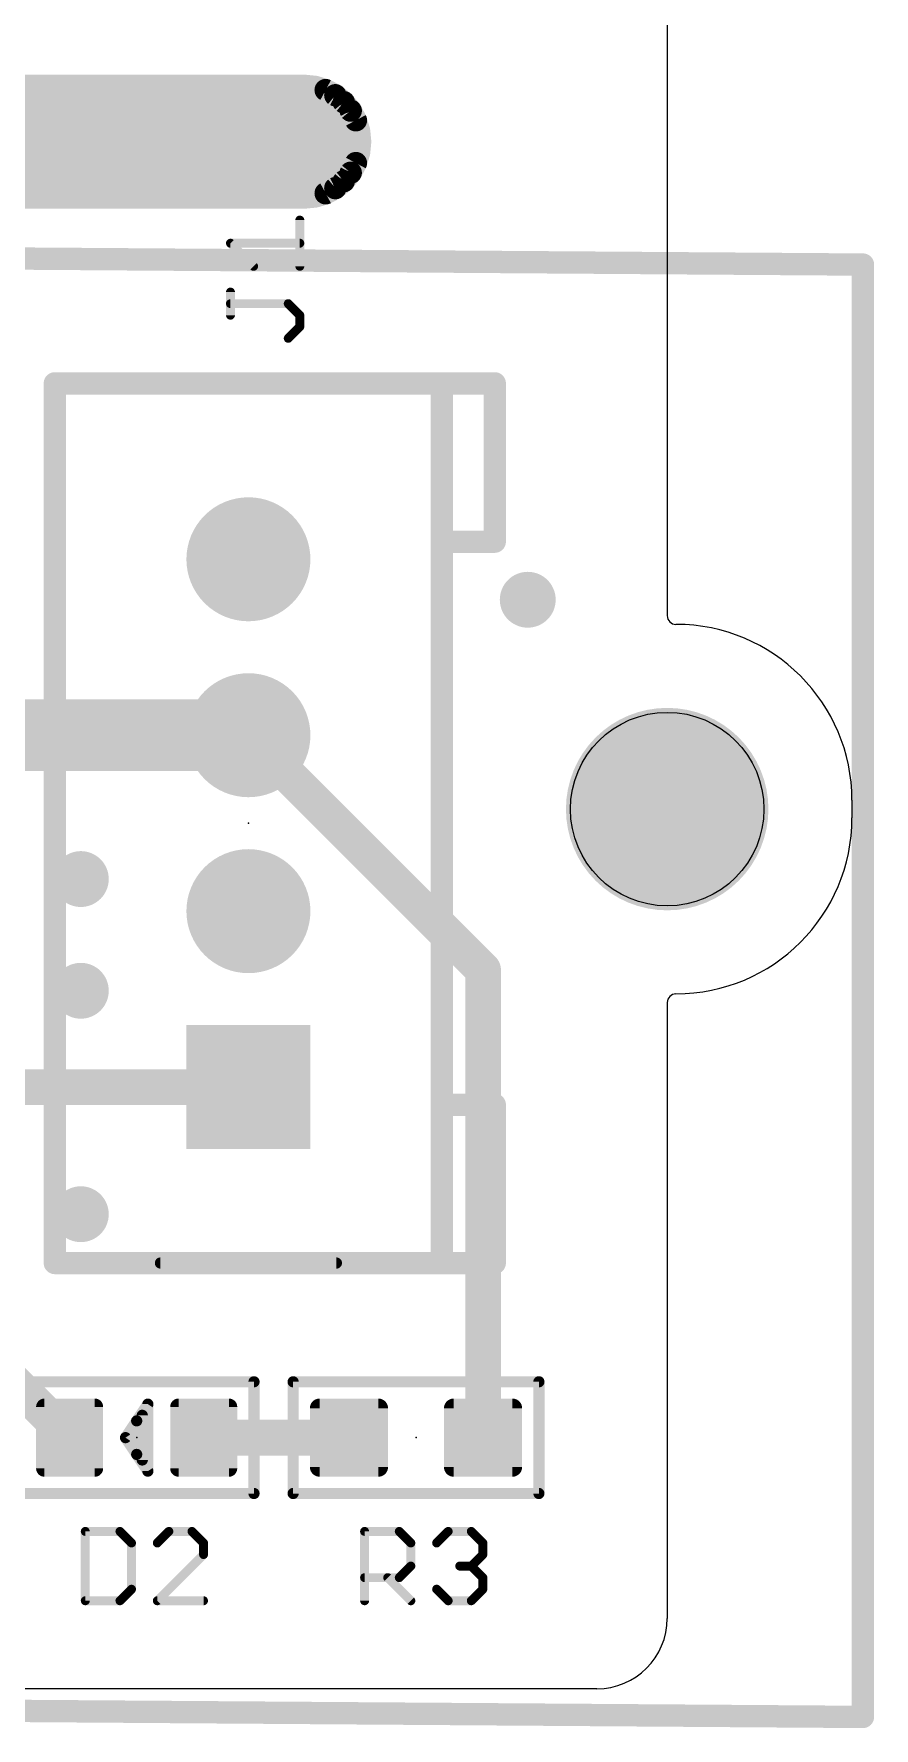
# Model space of a CAD drawing. Extents: x -22.1 to 22.4, y -22.1 to 22.1.
# Drawn here: x 12.8 to 22.35, y -20.45 to -1.19 of the extents above; entities that cross this region are included whole.
import ezdxf

# ---------------------------------------------------------------- set-up
doc = ezdxf.new("R2010")
doc.units = 0
for name, color, linetype in [('1', 12, 'CONTINUOUS'), ('16', 132, 'CONTINUOUS'), ('17', 122, 'CONTINUOUS'), ('18', 122, 'CONTINUOUS'), ('20', 40, 'CONTINUOUS'), ('21', 251, 'CONTINUOUS'), ('23', 53, 'CONTINUOUS'), ('25', 251, 'CONTINUOUS'), ('30', 140, 'CONTINUOUS'), ('46', 140, 'CONTINUOUS')]:
    doc.layers.add(name, color=color, linetype=linetype)

# ---------------------------------------------------------------- blocks, each defined once
blk = doc.blocks.new('RECT121920X142240R25')
at = {"const_width": 0.0953}
blk.add_lwpolyline([(0.3334, -0.3493), (0.3334, 0.3493, 0.4142), (0.2858, 0.3969), (-0.2858, 0.3969, 0.4142), (-0.3334, 0.3493), (-0.3334, -0.3493, 0.4142), (-0.2858, -0.3969), (0.2858, -0.3969, 0.4142)], format="xyb", close=True, dxfattribs=at)
blk.add_solid([(-0.3096, -0.3731), (0.3096, -0.3731), (-0.3096, 0.3731), (0.3096, 0.3731)])
blk = doc.blocks.new('SQUAREP')
blk.add_solid([(-0.5, -0.5), (0.5, -0.5), (-0.5, 0.5), (0.5, 0.5)])
blk = doc.blocks.new('ROUNDP')
at = {"const_width": 0.5}
blk.add_lwpolyline([(0, -0.25, 1), (0, 0.25, 1), (0, -0.25)], format="xyb", dxfattribs=at)
blk = doc.blocks.new('RECT142240X142240R25')
at = {"const_width": 0.1111}
blk.add_lwpolyline([(0.3889, -0.3334), (0.3889, 0.3334, 0.4142), (0.3334, 0.3889), (-0.3334, 0.3889, 0.4142), (-0.3889, 0.3334), (-0.3889, -0.3334, 0.4142), (-0.3334, -0.3889), (0.3334, -0.3889, 0.4142)], format="xyb", close=True, dxfattribs=at)
blk.add_solid([(-0.3588, -0.3588), (0.3588, -0.3588), (-0.3588, 0.3588), (0.3588, 0.3588)])
blk = doc.blocks.new('ROUNDV')
at = {"const_width": 0.5}
blk.add_lwpolyline([(0, -0.25, 1), (0, 0.25, 1), (0, -0.25)], format="xyb", dxfattribs=at)

msp = doc.modelspace()

# ---------------------------------------------------------------- linework, layer by layer
at = {"layer": '1'}
for points, const_width in [([(22.225, -3.81), (4.445, -3.683)], 0.254), ([(22.225, -20.32), (22.225, -3.81)], 0.254), ([(15.24, -9.16), (11.319, -9.16)], 0.8128), ([(17.907, -11.827), (15.24, -9.16)], 0.4064), ([(17.907, -17.145), (17.907, -11.827)], 0.4064), ([(15.24, -13.16), (10.747, -13.16)], 0.4064), ([(10.668, -14.605), (13.208, -17.145)], 0.4064), ([(16.383, -17.145), (14.732, -17.145)], 0.4064), ([(4.445, -20.193), (22.225, -20.32)], 0.254)]:
    msp.add_lwpolyline(points, dxfattribs=dict(at, const_width=const_width))
for points, const_width in [([(22.2885, -3.81, 1), (22.1615, -3.81)], 0.127), ([(22.2245, -3.8735, 1), (22.2255, -3.7465)], 0.127), ([(15.24, -9.3632, 1), (15.24, -8.9568)], 0.4064), ([(15.3118, -9.0882, 1), (15.1682, -9.2318)], 0.2032), ([(18.0086, -11.827, 1), (17.8054, -11.827)], 0.2032), ([(17.8352, -11.8988, 1), (17.9788, -11.7552)], 0.2032), ([(15.24, -13.2616, 1), (15.24, -13.0584)], 0.2032), ([(14.732, -17.0434, 1), (14.732, -17.2466)], 0.2032), ([(16.383, -17.2466, 1), (16.383, -17.0434)], 0.2032), ([(13.1362, -17.2168, 1), (13.2798, -17.0732)], 0.2032), ([(17.8054, -17.145, 1), (18.0086, -17.145)], 0.2032), ([(22.2245, -20.3835, 1), (22.2255, -20.2565)], 0.127), ([(22.1615, -20.32, 1), (22.2885, -20.32)], 0.127)]:
    msp.add_lwpolyline(points, format="xyb", dxfattribs=dict(at, const_width=const_width))
at = {"layer": '16', "const_width": 0.254}
for points in [[(22.225, -3.81), (4.445, -3.683)], [(22.225, -20.32), (22.225, -3.81)], [(4.445, -20.193), (22.225, -20.32)]]:
    msp.add_lwpolyline(points, dxfattribs=at)
at = {"layer": '16', "const_width": 0.127}
for points in [[(22.2885, -3.81, 1), (22.1615, -3.81)], [(22.2245, -3.8735, 1), (22.2255, -3.7465)], [(22.2245, -20.3835, 1), (22.2255, -20.2565)], [(22.1615, -20.32, 1), (22.2885, -20.32)]]:
    msp.add_lwpolyline(points, format="xyb", dxfattribs=at)
at = {"layer": '20'}
for p, q in [((20, 7.8), (20, -7.8)), ((22.1, -9.9), (22.1, -10.1)), ((20, -12.2), (20, -19.2)), ((19.2, -20), (12.2, -20))]:
    msp.add_line(p, q, dxfattribs=at)
msp.add_circle((20, -10), 1.1, dxfattribs=at)
for centre, radius, start, end in [((20.1, -7.8), 0.1, 180, 270), ((20.1, -9.9), 2, 0, 90), ((20.1, -10.1), 2, 270, 0), ((20.1, -12.2), 0.1, 90, 180), ((19.2, -19.2), 0.8, 270, 0)]:
    msp.add_arc(centre, radius, start, end, dxfattribs=at)
at = {"layer": '21'}
for points, const_width in [([(17.44, -5.16), (13.04, -5.16)], 0.254), ([(13.04, -15.16), (13.04, -5.16)], 0.254), ([(13.74, -5.16), (16.74, -5.16)], 0.254), ([(17.44, -6.96), (17.44, -5.16)], 0.254), ([(18.04, -5.16), (17.44, -5.16)], 0.254), ([(18.04, -6.96), (18.04, -5.16)], 0.254), ([(17.44, -13.36), (17.44, -6.96)], 0.254), ([(17.44, -6.96), (18.04, -6.96)], 0.254), ([(17.44, -15.16), (17.44, -13.36)], 0.254), ([(18.04, -13.36), (17.44, -13.36)], 0.254), ([(18.04, -15.16), (18.04, -13.36)], 0.254), ([(13.04, -15.16), (17.44, -15.16)], 0.254), ([(14.24, -15.16), (16.24, -15.16)], 0.127), ([(17.44, -15.16), (18.04, -15.16)], 0.254), ([(12.6365, -16.51), (15.3035, -16.51)], 0.127), ([(15.3035, -16.51), (15.3035, -17.78)], 0.127), ([(15.748, -17.78), (15.748, -16.51)], 0.127), ([(15.748, -16.51), (18.542, -16.51)], 0.127), ([(18.542, -16.51), (18.542, -17.78)], 0.127), ([(14.097, -16.764), (13.97, -16.9545)], 0.127), ([(14.097, -17.526), (14.097, -16.764)], 0.127), ([(13.97, -16.9545), (13.843, -17.145)], 0.127), ([(13.97, -17.3355), (13.97, -16.9545)], 0.127), ([(14.0335, -17.399), (14.0335, -16.891)], 0.127), ([(13.843, -17.145), (13.97, -17.3355)], 0.127), ([(13.97, -17.3355), (14.097, -17.526)], 0.127), ([(15.3035, -17.78), (12.6365, -17.78)], 0.127), ([(18.542, -17.78), (15.748, -17.78)], 0.127)]:
    msp.add_lwpolyline(points, dxfattribs=dict(at, const_width=const_width))
for points, const_width in [([(13.04, -5.0965, 1), (13.04, -5.2235)], 0.127), ([(13.1035, -5.16, 1), (12.9765, -5.16)], 0.127), ([(13.74, -5.0965, 1), (13.74, -5.2235)], 0.127), ([(16.74, -5.2235, 1), (16.74, -5.0965)], 0.127), ([(17.5035, -5.16, 1), (17.3765, -5.16)], 0.127), ([(17.44, -5.0965, 1), (17.44, -5.2235)], 0.127), ([(17.44, -5.2235, 1), (17.44, -5.0965)], 0.127), ([(18.1035, -5.16, 1), (17.9765, -5.16)], 0.127), ([(18.04, -5.2235, 1), (18.04, -5.0965)], 0.127), ([(17.5035, -6.96, 1), (17.3765, -6.96)], 0.127), ([(17.44, -6.8965, 1), (17.44, -7.0235)], 0.127), ([(17.3765, -6.96, 1), (17.5035, -6.96)], 0.127), ([(17.9765, -6.96, 1), (18.1035, -6.96)], 0.127), ([(18.04, -7.0235, 1), (18.04, -6.8965)], 0.127), ([(17.5035, -13.36, 1), (17.3765, -13.36)], 0.127), ([(17.44, -13.2965, 1), (17.44, -13.4235)], 0.127), ([(18.1035, -13.36, 1), (17.9765, -13.36)], 0.127), ([(18.04, -13.4235, 1), (18.04, -13.2965)], 0.127), ([(17.3765, -13.36, 1), (17.5035, -13.36)], 0.127), ([(13.04, -15.0965, 1), (13.04, -15.2235)], 0.127), ([(12.9765, -15.16, 1), (13.1035, -15.16)], 0.127), ([(14.24, -15.1282, 1), (14.24, -15.1918)], 0.0635), ([(16.24, -15.1918, 1), (16.24, -15.1282)], 0.0635), ([(17.44, -15.0965, 1), (17.44, -15.2235)], 0.127), ([(17.3765, -15.16, 1), (17.5035, -15.16)], 0.127), ([(17.44, -15.2235, 1), (17.44, -15.0965)], 0.127), ([(17.9765, -15.16, 1), (18.1035, -15.16)], 0.127), ([(18.04, -15.2235, 1), (18.04, -15.0965)], 0.127), ([(15.3353, -16.51, 1), (15.2718, -16.51)], 0.0635), ([(15.3035, -16.5418, 1), (15.3035, -16.4783)], 0.0635), ([(15.7798, -16.51, 1), (15.7163, -16.51)], 0.0635), ([(15.748, -16.4783, 1), (15.748, -16.5418)], 0.0635), ([(18.5738, -16.51, 1), (18.5103, -16.51)], 0.0635), ([(18.542, -16.5418, 1), (18.542, -16.4783)], 0.0635), ([(14.1288, -16.764, 1), (14.0653, -16.764)], 0.0635), ([(14.1234, -16.7816, 1), (14.0706, -16.7464)], 0.0635), ([(13.9436, -16.9369, 1), (13.9964, -16.9721)], 0.0635), ([(14.0018, -16.9545, 1), (13.9383, -16.9545)], 0.0635), ([(13.9964, -16.9721, 1), (13.9436, -16.9369)], 0.0635), ([(14.0653, -16.891, 1), (14.0017, -16.891)], 0.0635), ([(13.8694, -17.1274, 1), (13.8166, -17.1626)], 0.0635), ([(13.8166, -17.1274, 1), (13.8694, -17.1626)], 0.0635), ([(13.9964, -17.3179, 1), (13.9436, -17.3531)], 0.0635), ([(13.9383, -17.3355, 1), (14.0018, -17.3355)], 0.0635), ([(13.9436, -17.3531, 1), (13.9964, -17.3179)], 0.0635), ([(14.0017, -17.399, 1), (14.0653, -17.399)], 0.0635), ([(14.0653, -17.526, 1), (14.1288, -17.526)], 0.0635), ([(14.0706, -17.5436, 1), (14.1234, -17.5084)], 0.0635), ([(15.3035, -17.8117, 1), (15.3035, -17.7483)], 0.0635), ([(15.748, -17.7483, 1), (15.748, -17.8117)], 0.0635), ([(18.542, -17.8117, 1), (18.542, -17.7483)], 0.0635), ([(15.2718, -17.78, 1), (15.3353, -17.78)], 0.0635), ([(15.7163, -17.78, 1), (15.7798, -17.78)], 0.0635), ([(18.5103, -17.78, 1), (18.5738, -17.78)], 0.0635)]:
    msp.add_lwpolyline(points, format="xyb", dxfattribs=dict(at, const_width=const_width))
at = {"layer": '23'}
for p in [(15.24, -10.16), (13.97, -17.145), (17.145, -17.145)]:
    msp.add_point(p, dxfattribs=at)
at = {"layer": '25', "const_width": 0.1016}
for points in [[(15.8242, -3.8296), (15.8242, -3.3042)], [(15.2988, -3.8296), (15.0361, -3.5669)], [(15.0361, -3.5669), (15.8242, -3.5669)], [(15.0361, -4.3855), (15.0361, -4.1228)], [(15.6929, -4.2542), (15.0361, -4.2542)], [(15.8242, -4.3855), (15.6929, -4.2542)], [(15.8242, -4.5169), (15.8242, -4.3855)], [(15.6929, -4.6482), (15.8242, -4.5169)], [(13.3858, -18.2111), (13.3858, -18.9992)], [(13.7798, -18.2111), (13.3858, -18.2111)], [(13.9112, -18.3425), (13.7798, -18.2111)], [(13.9112, -18.8679), (13.9112, -18.3425)], [(14.3357, -18.2111), (14.2044, -18.3425)], [(14.5984, -18.2111), (14.3357, -18.2111)], [(14.7298, -18.3425), (14.5984, -18.2111)], [(14.7298, -18.4738), (14.7298, -18.3425)], [(16.5608, -18.9992), (16.5608, -18.2111)], [(16.5608, -18.2111), (16.9548, -18.2111)], [(16.9548, -18.2111), (17.0862, -18.3425)], [(17.0862, -18.3425), (17.0862, -18.6052)], [(17.3794, -18.3425), (17.5107, -18.2111)], [(17.5107, -18.2111), (17.7734, -18.2111)], [(17.7734, -18.2111), (17.9048, -18.3425)], [(17.9048, -18.3425), (17.9048, -18.4738)], [(14.2044, -18.9992), (14.7298, -18.4738)], [(17.9048, -18.4738), (17.7734, -18.6052)], [(17.0862, -18.6052), (16.9548, -18.7365)], [(17.7734, -18.6052), (17.6421, -18.6052)], [(17.7734, -18.6052), (17.9048, -18.7365)], [(13.7798, -18.9992), (13.9112, -18.8679)], [(16.9548, -18.7365), (16.5608, -18.7365)], [(16.8235, -18.7365), (17.0862, -18.9992)], [(17.5107, -18.9992), (17.3794, -18.8679)], [(17.9048, -18.8679), (17.7734, -18.9992)], [(17.9048, -18.7365), (17.9048, -18.8679)], [(13.3858, -18.9992), (13.7798, -18.9992)], [(14.7298, -18.9992), (14.2044, -18.9992)], [(17.7734, -18.9992), (17.5107, -18.9992)]]:
    msp.add_lwpolyline(points, dxfattribs=at)
at = {"layer": '25', "const_width": 0.0508}
for points in [[(15.8496, -3.3042, 1), (15.7988, -3.3042)], [(15.0361, -3.5415, 1), (15.0361, -3.5923)], [(15.0541, -3.549, 1), (15.0182, -3.5849)], [(15.8242, -3.5923, 1), (15.8242, -3.5415)], [(15.2809, -3.8476, 1), (15.3168, -3.8117)], [(15.7988, -3.8296, 1), (15.8496, -3.8296)], [(15.0615, -4.1228, 1), (15.0107, -4.1228)], [(15.0361, -4.2288, 1), (15.0361, -4.2796)], [(15.7108, -4.2362, 1), (15.6749, -4.2721)], [(15.6929, -4.2796, 1), (15.6929, -4.2288)], [(15.0107, -4.3855, 1), (15.0615, -4.3855)], [(15.8496, -4.3855, 1), (15.7988, -4.3855)], [(15.8062, -4.4035, 1), (15.8422, -4.3675)], [(15.6749, -4.6302, 1), (15.7108, -4.6662)], [(15.7988, -4.5169, 1), (15.8496, -4.5169)], [(15.8422, -4.5348, 1), (15.8062, -4.4989)], [(13.4112, -18.2111, 1), (13.3604, -18.2111)], [(13.3858, -18.1857, 1), (13.3858, -18.2365)], [(13.7978, -18.1932, 1), (13.7619, -18.2291)], [(13.7798, -18.2365, 1), (13.7798, -18.1857)], [(13.9366, -18.3425, 1), (13.8858, -18.3425)], [(14.3357, -18.1857, 1), (14.3357, -18.2365)], [(14.3537, -18.2291, 1), (14.3178, -18.1932)], [(14.6164, -18.1932, 1), (14.5805, -18.2291)], [(14.5984, -18.2365, 1), (14.5984, -18.1857)], [(14.7552, -18.3425, 1), (14.7044, -18.3425)], [(16.5862, -18.2111, 1), (16.5354, -18.2111)], [(16.5608, -18.1857, 1), (16.5608, -18.2365)], [(16.9728, -18.1932, 1), (16.9369, -18.2291)], [(16.9548, -18.2365, 1), (16.9548, -18.1857)], [(17.1116, -18.3425, 1), (17.0608, -18.3425)], [(17.5107, -18.1857, 1), (17.5107, -18.2365)], [(17.5287, -18.2291, 1), (17.4928, -18.1932)], [(17.7914, -18.1932, 1), (17.7555, -18.2291)], [(17.7734, -18.2365, 1), (17.7734, -18.1857)], [(17.9302, -18.3425, 1), (17.8794, -18.3425)], [(13.8932, -18.3604, 1), (13.9291, -18.3245)], [(14.1864, -18.3245, 1), (14.2223, -18.3604)], [(14.7044, -18.4738, 1), (14.7552, -18.4738)], [(14.7118, -18.3604, 1), (14.7477, -18.3245)], [(14.7477, -18.4918, 1), (14.7118, -18.4559)], [(17.0682, -18.3604, 1), (17.1041, -18.3245)], [(17.3614, -18.3245, 1), (17.3973, -18.3604)], [(17.8794, -18.4738, 1), (17.9302, -18.4738)], [(17.8868, -18.3604, 1), (17.9227, -18.3245)], [(17.9227, -18.4918, 1), (17.8868, -18.4559)], [(17.0608, -18.6052, 1), (17.1116, -18.6052)], [(17.1041, -18.6231, 1), (17.0682, -18.5872)], [(17.6421, -18.5798, 1), (17.6421, -18.6306)], [(17.7914, -18.5872, 1), (17.7555, -18.6231)], [(17.7555, -18.5872, 1), (17.7914, -18.6231)], [(17.7734, -18.6306, 1), (17.7734, -18.5798)], [(13.8858, -18.8679, 1), (13.9366, -18.8679)], [(13.9291, -18.8858, 1), (13.8932, -18.8499)], [(16.5608, -18.7111, 1), (16.5608, -18.7619)], [(16.8415, -18.7185, 1), (16.8055, -18.7545)], [(16.9369, -18.7185, 1), (16.9728, -18.7545)], [(16.9548, -18.7619, 1), (16.9548, -18.7111)], [(17.3973, -18.8499, 1), (17.3614, -18.8858)], [(17.9302, -18.7365, 1), (17.8794, -18.7365)], [(17.8794, -18.8679, 1), (17.9302, -18.8679)], [(17.8868, -18.7545, 1), (17.9227, -18.7185)], [(17.9227, -18.8858, 1), (17.8868, -18.8499)], [(13.3858, -18.9738, 1), (13.3858, -19.0246)], [(13.3604, -18.9992, 1), (13.4112, -18.9992)], [(13.7619, -18.9812, 1), (13.7978, -19.0172)], [(13.7798, -19.0246, 1), (13.7798, -18.9738)], [(14.1864, -18.9812, 1), (14.2223, -19.0172)], [(14.2044, -18.9738, 1), (14.2044, -19.0246)], [(14.7298, -19.0246, 1), (14.7298, -18.9738)], [(16.5354, -18.9992, 1), (16.5862, -18.9992)], [(17.0682, -19.0172, 1), (17.1041, -18.9812)], [(17.5107, -18.9738, 1), (17.5107, -19.0246)], [(17.4928, -19.0172, 1), (17.5287, -18.9812)], [(17.7555, -18.9812, 1), (17.7914, -19.0172)], [(17.7734, -19.0246, 1), (17.7734, -18.9738)]]:
    msp.add_lwpolyline(points, format="xyb", dxfattribs=at)
at = {"layer": '30', "const_width": 1.1508}
msp.add_lwpolyline([(20, -10.5754, 1), (20, -9.4246, 1), (20, -10.5754)], format="xyb", dxfattribs=at)
at = {"layer": '46', "const_width": 0.254}
for points in [[(-14.605, -1.778), (15.875, -1.778)], [(15.875, -1.778), (15.9989, -1.7902)], [(15.9989, -1.7902), (16.118, -1.8263)], [(16.118, -1.8263), (16.2278, -1.885)], [(-15.1098, -2.032), (16.3798, -2.032)], [(16.2278, -1.885), (16.324, -1.964)], [(16.324, -1.964), (16.403, -2.0602)], [(16.403, -2.0602), (16.4617, -2.17)], [(16.4617, -2.17), (16.4978, -2.2891)], [(-15.2269, -2.286), (16.4969, -2.286)], [(16.4978, -2.2891), (16.51, -2.413)], [(16.51, -2.413), (16.4978, -2.5369)], [(-15.2269, -2.54), (16.4969, -2.54)], [(16.4978, -2.5369), (16.4617, -2.656)], [(-15.1098, -2.794), (16.3798, -2.794)], [(16.403, -2.7658), (16.324, -2.862)], [(16.4617, -2.656), (16.403, -2.7658)], [(16.118, -2.9997), (15.9989, -3.0358)], [(16.2278, -2.941), (16.118, -2.9997)], [(16.324, -2.862), (16.2278, -2.941)], [(15.875, -3.048), (-14.605, -3.048)], [(-14.605, -3.048), (15.875, -3.048)], [(15.9989, -3.0358), (15.875, -3.048)]]:
    msp.add_lwpolyline(points, dxfattribs=at)
at = {"layer": '46', "const_width": 0.127}
for points in [[(15.8812, -1.7148, 1), (15.8688, -1.8412)], [(15.875, -1.8415, 1), (15.875, -1.7145)], [(16.0173, -1.7294, 1), (15.9804, -1.851)], [(15.9927, -1.8534, 1), (16.0051, -1.727)], [(16.1479, -1.7703, 1), (16.0881, -1.8823)], [(16.0996, -1.8871, 1), (16.1364, -1.7656)], [(16.2681, -1.8359, 1), (16.1875, -1.9341)], [(16.1979, -1.941, 1), (16.2577, -1.829)], [(16.3731, -1.9237, 1), (16.2749, -2.0043)], [(16.2837, -2.0131, 1), (16.3643, -1.9149)], [(16.3798, -2.0955, 1), (16.3798, -1.9685)], [(16.459, -2.0303, 1), (16.347, -2.0901)], [(16.3539, -2.1005, 1), (16.4521, -2.0199)], [(16.5224, -2.1516, 1), (16.4009, -2.1884)], [(16.4057, -2.1999, 1), (16.5177, -2.1401)], [(16.561, -2.2829, 1), (16.4346, -2.2953)], [(16.437, -2.3076, 1), (16.5586, -2.2707)], [(16.5732, -2.4192, 1), (16.4468, -2.4068)], [(16.4969, -2.3495, 1), (16.4969, -2.2225)], [(16.4346, -2.5307, 1), (16.561, -2.5431)], [(16.5586, -2.5553, 1), (16.437, -2.5184)], [(16.4468, -2.4192, 1), (16.5732, -2.4068)], [(16.4969, -2.6035, 1), (16.4969, -2.4765)], [(16.347, -2.7359, 1), (16.459, -2.7957)], [(16.4521, -2.8061, 1), (16.3539, -2.7255)], [(16.3798, -2.8575, 1), (16.3798, -2.7305)], [(16.4009, -2.6376, 1), (16.5224, -2.6744)], [(16.5177, -2.6859, 1), (16.4057, -2.6261)], [(16.0881, -2.9437, 1), (16.1479, -3.0557)], [(16.1364, -3.0604, 1), (16.0996, -2.9389)], [(16.1875, -2.8919, 1), (16.2681, -2.9901)], [(16.2577, -2.997, 1), (16.1979, -2.885)], [(16.2749, -2.8217, 1), (16.3731, -2.9023)], [(16.3643, -2.9111, 1), (16.2837, -2.8129)], [(15.8688, -2.9848, 1), (15.8812, -3.1112)], [(15.875, -3.1115, 1), (15.875, -2.9845)], [(15.875, -3.1115, 1), (15.875, -2.9845)], [(15.9804, -2.975, 1), (16.0173, -3.0966)], [(16.0051, -3.099, 1), (15.9927, -2.9726)]]:
    msp.add_lwpolyline(points, format="xyb", dxfattribs=at)

# ---------------------------------------------------------------- block references
at = {"layer": '1', "rotation": 180}
for name, p in [('RECT121920X142240R25', (13.208, -17.145)), ('RECT121920X142240R25', (14.732, -17.145)), ('RECT142240X142240R25', (16.383, -17.145)), ('RECT142240X142240R25', (17.907, -17.145))]:
    msp.add_blockref(name, p, dxfattribs=at)
at = {"layer": '17', "xscale": 1.308, "yscale": 1.308, "rotation": 90}
for name, p in [('ROUNDP', (15.24, -7.16)), ('ROUNDP', (15.24, -7.16)), ('ROUNDP', (15.24, -9.16)), ('ROUNDP', (15.24, -9.16)), ('ROUNDP', (15.24, -11.16)), ('ROUNDP', (15.24, -11.16)), ('SQUAREP', (15.24, -13.16)), ('SQUAREP', (15.24, -13.16))]:
    msp.add_blockref(name, p, dxfattribs=at)
at = {"layer": '18', "xscale": 0.635, "yscale": 0.635}
for p in [(18.415, -7.62), (18.415, -7.62), (13.335, -10.795), (13.335, -10.795), (13.335, -12.065), (13.335, -12.065), (13.335, -14.605), (13.335, -14.605)]:
    msp.add_blockref('ROUNDV', p, dxfattribs=at)
at = {"layer": '30', "xscale": 1.4096, "yscale": 1.4096, "rotation": 90}
for name, p in [('ROUNDP', (15.24, -7.16)), ('ROUNDP', (15.24, -9.16)), ('ROUNDP', (15.24, -11.16)), ('SQUAREP', (15.24, -13.16))]:
    msp.add_blockref(name, p, dxfattribs=at)

doc.saveas('drawing.dxf')
